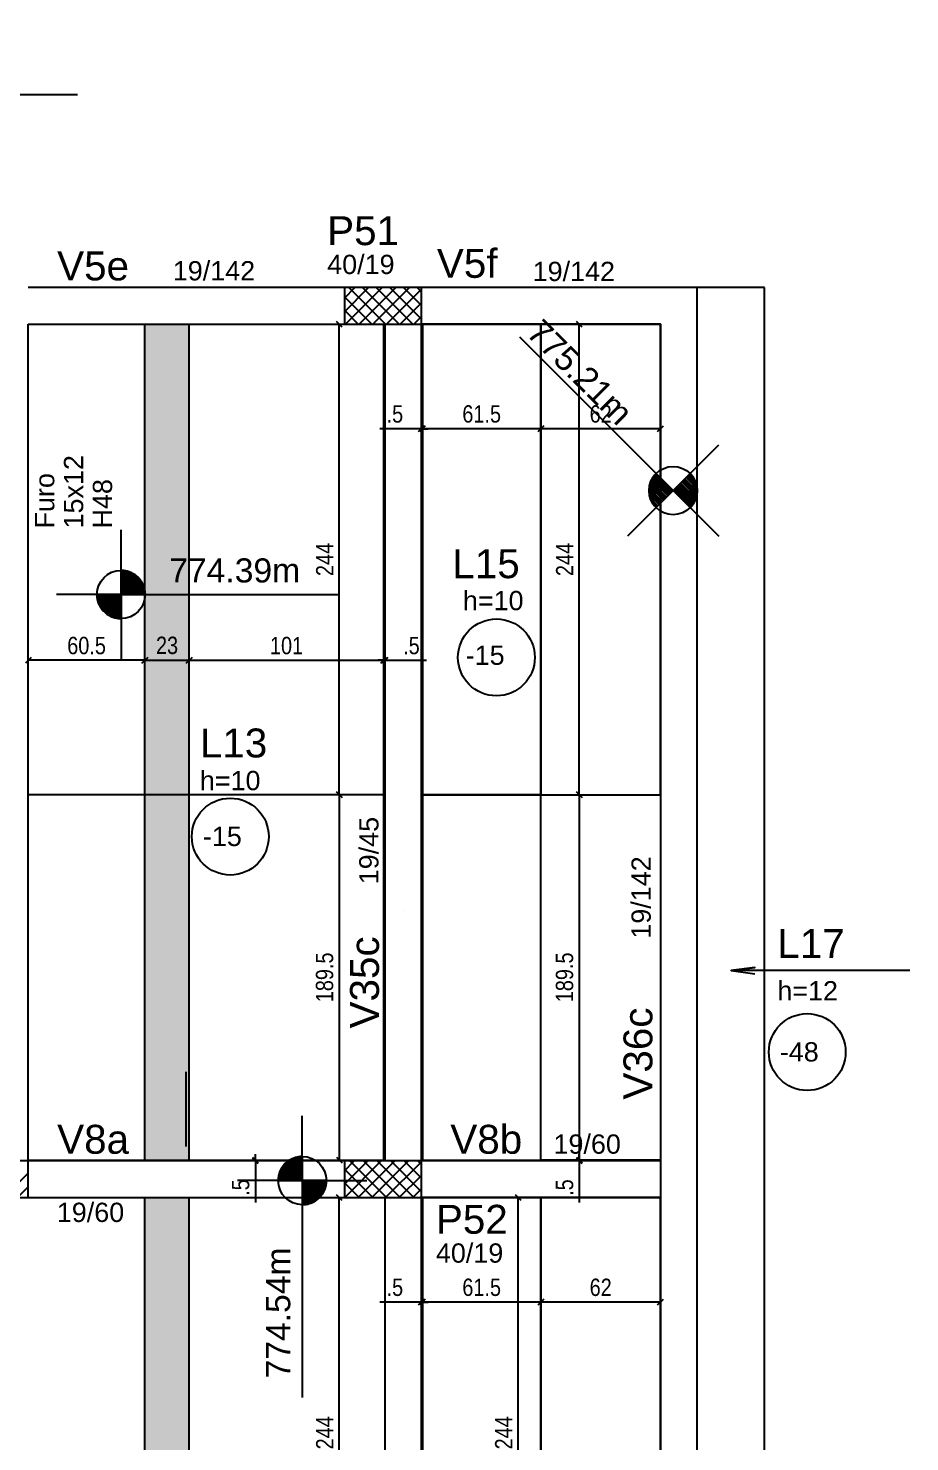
# Model space of a CAD drawing. Header units: millimetres. Extents: x 2332 to 8660, y 363 to 3984.
# Drawn here: x 7601 to 8058, y 2526 to 3259 of the extents above; entities that cross this region are included whole.
import ezdxf

# ---------------------------------------------------------------- set-up
doc = ezdxf.new("R2010")
doc.units = ezdxf.units.MM
for name, color, linetype in [('1', 1, 'Continuous'), ('3', 3, 'Continuous'), ('4', 4, 'Continuous'), ('8', 8, 'Continuous'), ('COTA', 241, 'Continuous'), ('ES-VIGA', 3, 'Continuous'), ('L-D', 2, 'Continuous'), ('L-N', 4, 'Continuous'), ('P-D', 2, 'Continuous'), ('Painéis', 200, 'Continuous'), ('PIL-N', 4, 'Continuous'), ('Pilares', 5, 'Continuous'), ('VIG-D', 2, 'Continuous'), ('VIG-N', 4, 'Continuous')]:
    doc.layers.add(name, color=color, linetype=linetype)
doc.layers.add('Hachura', color=251, linetype='Continuous', lineweight=9)
doc.styles.add('COTA TECNICA-50', font='techl___.ttf', dxfattribs={"height": 9})
doc.styles.get("Standard").update_dxf_attribs({"font": 'arial.ttf'})
doc.dimstyles.new('COTA PAINEL-50', dxfattribs={"dimtxt": 9, "dimasz": 3, "dimexe": 3, "dimexo": 3, "dimgap": 3, "dimtad": 1, "dimdec": 1, "dimzin": 12, "dimdsep": 46, "dimtxsty": 'COTA TECNICA-50', "dimblk1": 'OBLIQUE', "dimblk2": 'OBLIQUE', "dimsah": 1, "dimcen": 0.9, "dimclrd": 4, "dimclre": 4, "dimclrt": 240, "dimadec": 1, "dimazin": 3, "dimtfac": 1, "dimtdec": 1, "dimtmove": 0, "dimatfit": 3, "dimfxl": 1, "dimtolj": 1, "dimtzin": 12, "dimarcsym": 0})

# ---------------------------------------------------------------- blocks, each defined once
blk = doc.blocks.new('_Oblique')
at = {"color": 0, "linetype": 'ByBlock', "lineweight": -2}
blk.add_line((-0.5, -0.5), (0.5, 0.5), dxfattribs=at)
blk = doc.blocks.new('*D33')
at = {"layer": 'COTA', "color": 4, "lineweight": -2, "transparency": 16777216}
for p, q in [((7838.54, 2652.22), (7858.42, 2652.22)), ((7855.42, 2408.22), (7855.42, 2652.22)), ((7838.54, 2408.22), (7858.42, 2408.22))]:
    blk.add_line(p, q, dxfattribs=at)
at = {"layer": 'Defpoints', "color": 0, "transparency": 16777216}
for p in [(7835.54, 2652.22), (7855.42, 2652.22), (7835.54, 2408.22)]:
    blk.add_point(p, dxfattribs=at)
at = {"layer": 'COTA', "color": 4, "lineweight": -2, "transparency": 16777216, "xscale": 3, "yscale": 3, "zscale": 3}
for p, rotation in [((7855.42, 2652.22), 90), ((7855.42, 2408.22), 270)]:
    blk.add_blockref('_Oblique', p, dxfattribs=dict(at, rotation=rotation))
at = {"layer": 'COTA', "color": 240, "transparency": 16777216, "insert": (7847.85, 2530.22), "char_height": 9, "attachment_point": 5, "rotation": 90, "style": 'COTA TECNICA-50'}
blk.add_mtext('\\A1;244', dxfattribs=at)
blk = doc.blocks.new('*D118')
at = {"layer": 'COTA', "color": 4, "lineweight": -2, "transparency": 16777216}
blk.add_line((7929.17, 2598.05), (7867.17, 2598.05), dxfattribs=at)
at = {"layer": 'Defpoints', "color": 0, "transparency": 16777216}
for p in [(7867.17, 2598.05), (7867.17, 2598.05), (7929.17, 2598.05)]:
    blk.add_point(p, dxfattribs=at)
at = {"layer": 'COTA', "color": 4, "lineweight": -2, "transparency": 16777216, "xscale": 3, "yscale": 3, "zscale": 3, "rotation": 180}
blk.add_blockref('_Oblique', (7867.17, 2598.05), dxfattribs=at)
at = {"layer": 'COTA', "color": 4, "lineweight": -2, "transparency": 16777216, "xscale": 3, "yscale": 3, "zscale": 3}
blk.add_blockref('_Oblique', (7929.17, 2598.05), dxfattribs=at)
at = {"layer": 'COTA', "color": 240, "transparency": 16777216, "insert": (7898.17, 2605.64), "char_height": 9, "attachment_point": 5, "style": 'COTA TECNICA-50'}
blk.add_mtext('\\A1;62', dxfattribs=at)
blk = doc.blocks.new('*D119')
at = {"layer": 'COTA', "color": 4, "lineweight": -2, "transparency": 16777216}
blk.add_line((7867.17, 2598.05), (7805.67, 2598.05), dxfattribs=at)
at = {"layer": 'Defpoints', "color": 0, "transparency": 16777216}
for p in [(7805.67, 2598.05), (7805.67, 2598.05), (7867.17, 2598.05)]:
    blk.add_point(p, dxfattribs=at)
at = {"layer": 'COTA', "color": 4, "lineweight": -2, "transparency": 16777216, "xscale": 3, "yscale": 3, "zscale": 3, "rotation": 180}
blk.add_blockref('_Oblique', (7805.67, 2598.05), dxfattribs=at)
at = {"layer": 'COTA', "color": 4, "lineweight": -2, "transparency": 16777216, "xscale": 3, "yscale": 3, "zscale": 3}
blk.add_blockref('_Oblique', (7867.17, 2598.05), dxfattribs=at)
at = {"layer": 'COTA', "color": 240, "transparency": 16777216, "insert": (7836.42, 2605.65), "char_height": 9, "attachment_point": 5, "style": 'COTA TECNICA-50'}
blk.add_mtext('\\A1;61.5', dxfattribs=at)
blk = doc.blocks.new('*D34')
at = {"layer": 'COTA', "color": 4, "lineweight": -2, "transparency": 16777216}
for p, q in [((7805.17, 2598.05), (7783.58, 2598.05)), ((7805.67, 2598.05), (7805.17, 2598.05)), ((7805.67, 2598.05), (7808.67, 2598.05))]:
    blk.add_line(p, q, dxfattribs=at)
at = {"layer": 'Defpoints', "color": 0, "transparency": 16777216}
for p in [(7805.17, 2598.05), (7805.17, 2598.05), (7805.67, 2598.05)]:
    blk.add_point(p, dxfattribs=at)
at = {"layer": 'COTA', "color": 4, "lineweight": -2, "transparency": 16777216, "xscale": 3, "yscale": 3, "zscale": 3}
blk.add_blockref('_Oblique', (7805.17, 2598.05), dxfattribs=at)
at = {"layer": 'COTA', "color": 4, "lineweight": -2, "transparency": 16777216, "xscale": 3, "yscale": 3, "zscale": 3, "rotation": 180}
blk.add_blockref('_Oblique', (7805.67, 2598.05), dxfattribs=at)
at = {"layer": 'COTA', "color": 240, "transparency": 16777216, "insert": (7791.38, 2605.65), "char_height": 9, "attachment_point": 5, "style": 'COTA TECNICA-50'}
blk.add_mtext('\\A1;.5', dxfattribs=at)
blk = doc.blocks.new('*D120')
at = {"layer": 'COTA', "color": 4, "lineweight": -2, "transparency": 16777216}
for p, q in [((7870.17, 3105.21), (7890.05, 3105.21)), ((7887.05, 2861.21), (7887.05, 3105.21)), ((7870.17, 2861.21), (7890.05, 2861.21))]:
    blk.add_line(p, q, dxfattribs=at)
at = {"layer": 'Defpoints', "color": 0, "transparency": 16777216}
for p in [(7867.17, 3105.21), (7887.05, 3105.21), (7867.17, 2861.21)]:
    blk.add_point(p, dxfattribs=at)
at = {"layer": 'COTA', "color": 4, "lineweight": -2, "transparency": 16777216, "xscale": 3, "yscale": 3, "zscale": 3}
for p, rotation in [((7887.05, 3105.21), 90), ((7887.05, 2861.21), 270)]:
    blk.add_blockref('_Oblique', p, dxfattribs=dict(at, rotation=rotation))
at = {"layer": 'COTA', "color": 240, "transparency": 16777216, "insert": (7879.49, 2983.21), "char_height": 9, "attachment_point": 5, "rotation": 90, "style": 'COTA TECNICA-50'}
blk.add_mtext('\\A1;244', dxfattribs=at)
blk = doc.blocks.new('*D121')
at = {"layer": 'COTA', "color": 4, "lineweight": -2, "transparency": 16777216}
blk.add_line((7929.17, 3051.05), (7867.17, 3051.05), dxfattribs=at)
at = {"layer": 'Defpoints', "color": 0, "transparency": 16777216}
for p in [(7867.17, 3051.05), (7867.17, 3051.05), (7929.17, 3051.05)]:
    blk.add_point(p, dxfattribs=at)
at = {"layer": 'COTA', "color": 4, "lineweight": -2, "transparency": 16777216, "xscale": 3, "yscale": 3, "zscale": 3, "rotation": 180}
blk.add_blockref('_Oblique', (7867.17, 3051.05), dxfattribs=at)
at = {"layer": 'COTA', "color": 4, "lineweight": -2, "transparency": 16777216, "xscale": 3, "yscale": 3, "zscale": 3}
blk.add_blockref('_Oblique', (7929.17, 3051.05), dxfattribs=at)
at = {"layer": 'COTA', "color": 240, "transparency": 16777216, "insert": (7898.17, 3058.64), "char_height": 9, "attachment_point": 5, "style": 'COTA TECNICA-50'}
blk.add_mtext('\\A1;62', dxfattribs=at)
blk = doc.blocks.new('*D122')
at = {"layer": 'COTA', "color": 4, "lineweight": -2, "transparency": 16777216}
blk.add_line((7867.17, 3051.05), (7805.67, 3051.05), dxfattribs=at)
at = {"layer": 'Defpoints', "color": 0, "transparency": 16777216}
for p in [(7805.67, 3051.05), (7805.67, 3051.05), (7867.17, 3051.05)]:
    blk.add_point(p, dxfattribs=at)
at = {"layer": 'COTA', "color": 4, "lineweight": -2, "transparency": 16777216, "xscale": 3, "yscale": 3, "zscale": 3, "rotation": 180}
blk.add_blockref('_Oblique', (7805.67, 3051.05), dxfattribs=at)
at = {"layer": 'COTA', "color": 4, "lineweight": -2, "transparency": 16777216, "xscale": 3, "yscale": 3, "zscale": 3}
blk.add_blockref('_Oblique', (7867.17, 3051.05), dxfattribs=at)
at = {"layer": 'COTA', "color": 240, "transparency": 16777216, "insert": (7836.42, 3058.65), "char_height": 9, "attachment_point": 5, "style": 'COTA TECNICA-50'}
blk.add_mtext('\\A1;61.5', dxfattribs=at)
blk = doc.blocks.new('*D69')
at = {"layer": 'COTA', "color": 4, "lineweight": -2, "transparency": 16777216}
for p, q in [((7805.17, 3051.05), (7783.58, 3051.05)), ((7805.67, 3051.05), (7805.17, 3051.05)), ((7805.67, 3051.05), (7808.67, 3051.05))]:
    blk.add_line(p, q, dxfattribs=at)
at = {"layer": 'Defpoints', "color": 0, "transparency": 16777216}
for p in [(7805.17, 3051.05), (7805.17, 3051.05), (7805.67, 3051.05)]:
    blk.add_point(p, dxfattribs=at)
at = {"layer": 'COTA', "color": 4, "lineweight": -2, "transparency": 16777216, "xscale": 3, "yscale": 3, "zscale": 3}
blk.add_blockref('_Oblique', (7805.17, 3051.05), dxfattribs=at)
at = {"layer": 'COTA', "color": 4, "lineweight": -2, "transparency": 16777216, "xscale": 3, "yscale": 3, "zscale": 3, "rotation": 180}
blk.add_blockref('_Oblique', (7805.67, 3051.05), dxfattribs=at)
at = {"layer": 'COTA', "color": 240, "transparency": 16777216, "insert": (7791.38, 3058.65), "char_height": 9, "attachment_point": 5, "style": 'COTA TECNICA-50'}
blk.add_mtext('\\A1;.5', dxfattribs=at)
blk = doc.blocks.new('*D157')
at = {"layer": 'COTA', "color": 4, "lineweight": -2, "transparency": 16777216}
for p, q in [((7870.17, 2861.21), (7890.05, 2861.21)), ((7887.05, 2861.21), (7887.05, 2671.72)), ((7870.17, 2671.72), (7890.05, 2671.72))]:
    blk.add_line(p, q, dxfattribs=at)
at = {"layer": 'Defpoints', "color": 0, "transparency": 16777216}
for p in [(7867.17, 2861.21), (7867.17, 2671.72), (7887.05, 2671.72)]:
    blk.add_point(p, dxfattribs=at)
at = {"layer": 'COTA', "color": 4, "lineweight": -2, "transparency": 16777216, "xscale": 3, "yscale": 3, "zscale": 3}
for p, rotation in [((7887.05, 2861.21), 90), ((7887.05, 2671.72), 270)]:
    blk.add_blockref('_Oblique', p, dxfattribs=dict(at, rotation=rotation))
at = {"layer": 'COTA', "color": 240, "transparency": 16777216, "insert": (7879.43, 2766.46), "char_height": 9, "attachment_point": 5, "rotation": 90, "style": 'COTA TECNICA-50'}
blk.add_mtext('\\A1;189.5', dxfattribs=at)
blk = doc.blocks.new('*D71')
at = {"layer": 'COTA', "color": 4, "lineweight": -2, "transparency": 16777216}
for p, q in [((7887.05, 2671.72), (7887.05, 2674.72)), ((7887.05, 2671.72), (7887.05, 2671.22)), ((7887.05, 2671.22), (7887.05, 2649.62))]:
    blk.add_line(p, q, dxfattribs=at)
at = {"layer": 'Defpoints', "color": 0, "transparency": 16777216}
for p in [(7887.05, 2671.72), (7887.05, 2671.22), (7887.05, 2671.22)]:
    blk.add_point(p, dxfattribs=at)
at = {"layer": 'COTA', "color": 4, "lineweight": -2, "transparency": 16777216, "xscale": 3, "yscale": 3, "zscale": 3}
for p, rotation in [((7887.05, 2671.72), 270), ((7887.05, 2671.22), 90)]:
    blk.add_blockref('_Oblique', p, dxfattribs=dict(at, rotation=rotation))
at = {"layer": 'COTA', "color": 240, "transparency": 16777216, "insert": (7879.45, 2657.42), "char_height": 9, "attachment_point": 5, "rotation": 90, "style": 'COTA TECNICA-50'}
blk.add_mtext('\\A1;.5', dxfattribs=at)
blk = doc.blocks.new('*D72')
at = {"layer": 'COTA', "color": 4, "lineweight": -2, "transparency": 16777216}
blk.add_line((7762.56, 2861.21), (7762.56, 3105.21), dxfattribs=at)
at = {"layer": 'Defpoints', "color": 0, "transparency": 16777216}
for p in [(7762.56, 3105.21), (7762.56, 3105.21), (7762.56, 2861.21)]:
    blk.add_point(p, dxfattribs=at)
at = {"layer": 'COTA', "color": 4, "lineweight": -2, "transparency": 16777216, "xscale": 3, "yscale": 3, "zscale": 3}
for p, rotation in [((7762.56, 3105.21), 90), ((7762.56, 2861.21), 270)]:
    blk.add_blockref('_Oblique', p, dxfattribs=dict(at, rotation=rotation))
at = {"layer": 'COTA', "color": 240, "transparency": 16777216, "insert": (7755, 2983.21), "char_height": 9, "attachment_point": 5, "rotation": 90, "style": 'COTA TECNICA-50'}
blk.add_mtext('\\A1;244', dxfattribs=at)
blk = doc.blocks.new('*D73')
at = {"layer": 'COTA', "color": 4, "lineweight": -2, "transparency": 16777216}
blk.add_line((7762.56, 2861.21), (7762.56, 2671.72), dxfattribs=at)
at = {"layer": 'Defpoints', "color": 0, "transparency": 16777216}
for p in [(7762.56, 2861.21), (7762.56, 2671.72), (7762.56, 2671.72)]:
    blk.add_point(p, dxfattribs=at)
at = {"layer": 'COTA', "color": 4, "lineweight": -2, "transparency": 16777216, "xscale": 3, "yscale": 3, "zscale": 3}
for p, rotation in [((7762.56, 2861.21), 90), ((7762.56, 2671.72), 270)]:
    blk.add_blockref('_Oblique', p, dxfattribs=dict(at, rotation=rotation))
at = {"layer": 'COTA', "color": 240, "transparency": 16777216, "insert": (7754.94, 2766.46), "char_height": 9, "attachment_point": 5, "rotation": 90, "style": 'COTA TECNICA-50'}
blk.add_mtext('\\A1;189.5', dxfattribs=at)
blk = doc.blocks.new('*D158')
at = {"layer": 'COTA', "color": 4, "lineweight": -2, "transparency": 16777216}
blk.add_line((7661.68, 2930.91), (7684.68, 2930.91), dxfattribs=at)
at = {"layer": 'Defpoints', "color": 0, "transparency": 16777216}
for p in [(7661.68, 2930.91), (7684.68, 2930.91), (7684.68, 2930.91)]:
    blk.add_point(p, dxfattribs=at)
at = {"layer": 'COTA', "color": 4, "lineweight": -2, "transparency": 16777216, "xscale": 3, "yscale": 3, "zscale": 3, "rotation": 180}
blk.add_blockref('_Oblique', (7661.68, 2930.91), dxfattribs=at)
at = {"layer": 'COTA', "color": 4, "lineweight": -2, "transparency": 16777216, "xscale": 3, "yscale": 3, "zscale": 3}
blk.add_blockref('_Oblique', (7684.68, 2930.91), dxfattribs=at)
at = {"layer": 'COTA', "color": 240, "transparency": 16777216, "insert": (7673.18, 2938.61), "char_height": 9, "attachment_point": 5, "style": 'COTA TECNICA-50'}
blk.add_mtext('\\A1;23', dxfattribs=at)
blk = doc.blocks.new('*D159')
at = {"layer": 'COTA', "color": 4, "lineweight": -2, "transparency": 16777216}
blk.add_line((7684.68, 2930.91), (7785.67, 2930.91), dxfattribs=at)
at = {"layer": 'Defpoints', "color": 0, "transparency": 16777216}
for p in [(7684.68, 2930.91), (7785.67, 2930.91), (7785.67, 2930.91)]:
    blk.add_point(p, dxfattribs=at)
at = {"layer": 'COTA', "color": 4, "lineweight": -2, "transparency": 16777216, "xscale": 3, "yscale": 3, "zscale": 3, "rotation": 180}
blk.add_blockref('_Oblique', (7684.68, 2930.91), dxfattribs=at)
at = {"layer": 'COTA', "color": 4, "lineweight": -2, "transparency": 16777216, "xscale": 3, "yscale": 3, "zscale": 3}
blk.add_blockref('_Oblique', (7785.67, 2930.91), dxfattribs=at)
at = {"layer": 'COTA', "color": 240, "transparency": 16777216, "insert": (7735.18, 2938.5), "char_height": 9, "attachment_point": 5, "style": 'COTA TECNICA-50'}
blk.add_mtext('\\A1;101', dxfattribs=at)
blk = doc.blocks.new('*D74')
at = {"layer": 'COTA', "color": 4, "lineweight": -2, "transparency": 16777216}
for p, q in [((7719.01, 2671.72), (7719.01, 2674.72)), ((7719.01, 2671.72), (7719.01, 2671.22)), ((7719.01, 2671.22), (7719.01, 2649.62))]:
    blk.add_line(p, q, dxfattribs=at)
at = {"layer": 'Defpoints', "color": 0, "transparency": 16777216}
for p in [(7719.01, 2671.72), (7719.01, 2671.22), (7719.01, 2671.22)]:
    blk.add_point(p, dxfattribs=at)
at = {"layer": 'COTA', "color": 4, "lineweight": -2, "transparency": 16777216, "xscale": 3, "yscale": 3, "zscale": 3}
for p, rotation in [((7719.01, 2671.72), 270), ((7719.01, 2671.22), 90)]:
    blk.add_blockref('_Oblique', p, dxfattribs=dict(at, rotation=rotation))
at = {"layer": 'COTA', "color": 240, "transparency": 16777216, "insert": (7711.41, 2657.42), "char_height": 9, "attachment_point": 5, "rotation": 90, "style": 'COTA TECNICA-50'}
blk.add_mtext('\\A1;.5', dxfattribs=at)
blk = doc.blocks.new('*D75')
at = {"layer": 'COTA', "color": 4, "lineweight": -2, "transparency": 16777216}
for p, q in [((7785.67, 2930.91), (7782.67, 2930.91)), ((7785.67, 2930.91), (7786.17, 2930.91)), ((7786.17, 2930.91), (7807.77, 2930.91))]:
    blk.add_line(p, q, dxfattribs=at)
at = {"layer": 'Defpoints', "color": 0, "transparency": 16777216}
for p in [(7785.67, 2930.91), (7786.17, 2930.91), (7786.17, 2930.91)]:
    blk.add_point(p, dxfattribs=at)
at = {"layer": 'COTA', "color": 4, "lineweight": -2, "transparency": 16777216, "xscale": 3, "yscale": 3, "zscale": 3}
blk.add_blockref('_Oblique', (7785.67, 2930.91), dxfattribs=at)
at = {"layer": 'COTA', "color": 4, "lineweight": -2, "transparency": 16777216, "xscale": 3, "yscale": 3, "zscale": 3, "rotation": 180}
blk.add_blockref('_Oblique', (7786.17, 2930.91), dxfattribs=at)
at = {"layer": 'COTA', "color": 240, "transparency": 16777216, "insert": (7799.97, 2938.51), "char_height": 9, "attachment_point": 5, "style": 'COTA TECNICA-50'}
blk.add_mtext('\\A1;.5', dxfattribs=at)
blk = doc.blocks.new('*D217')
at = {"layer": 'Defpoints', "color": 0, "transparency": 16777216}
for p in [(7601.18, 2930.91), (7601.18, 2930.91), (7661.68, 2930.91)]:
    blk.add_point(p, dxfattribs=at)
at = {"layer": 'Painéis', "color": 4, "lineweight": -2, "transparency": 16777216}
blk.add_line((7661.68, 2930.91), (7601.18, 2930.91), dxfattribs=at)
at = {"layer": 'Painéis', "color": 4, "lineweight": -2, "transparency": 16777216, "xscale": 3, "yscale": 3, "zscale": 3, "rotation": 180}
blk.add_blockref('_Oblique', (7601.18, 2930.91), dxfattribs=at)
at = {"layer": 'Painéis', "color": 4, "lineweight": -2, "transparency": 16777216, "xscale": 3, "yscale": 3, "zscale": 3}
blk.add_blockref('_Oblique', (7661.68, 2930.91), dxfattribs=at)
at = {"layer": 'Painéis', "color": 240, "transparency": 16777216, "insert": (7631.43, 2938.51), "char_height": 9, "attachment_point": 5, "style": 'COTA TECNICA-50'}
blk.add_mtext('\\A1;60.5', dxfattribs=at)
blk = doc.blocks.new('*D218')
at = {"layer": 'COTA', "color": 4, "lineweight": -2, "transparency": 16777216}
blk.add_line((7762.56, 2408.22), (7762.56, 2652.22), dxfattribs=at)
at = {"layer": 'Defpoints', "color": 0, "transparency": 16777216}
for p in [(7762.56, 2652.22), (7762.56, 2652.22), (7762.56, 2408.22)]:
    blk.add_point(p, dxfattribs=at)
at = {"layer": 'COTA', "color": 4, "lineweight": -2, "transparency": 16777216, "xscale": 3, "yscale": 3, "zscale": 3}
for p, rotation in [((7762.56, 2652.22), 90), ((7762.56, 2408.22), 270)]:
    blk.add_blockref('_Oblique', p, dxfattribs=dict(at, rotation=rotation))
at = {"layer": 'COTA', "color": 240, "transparency": 16777216, "insert": (7755, 2530.22), "char_height": 9, "attachment_point": 5, "rotation": 90, "style": 'COTA TECNICA-50'}
blk.add_mtext('\\A1;244', dxfattribs=at)

msp = doc.modelspace()

# ---------------------------------------------------------------- hatches: boundary and pattern name
at = {"layer": 'Hachura', "linetype": 'ByBlock'}
h = msp.add_hatch(color=256, dxfattribs=at)
h.dxf.hatch_style = 1
h.paths.add_polyline_path([(7661.68, 2671.72), (7684.68, 2671.72), (7684.68, 3105.21), (7661.68, 3105.21)])
h = msp.add_hatch(color=256, dxfattribs=at)
h.dxf.hatch_style = 1
h.paths.add_polyline_path([(7684.68, 2652.22), (7661.68, 2652.22), (7661.68, 2218.72), (7684.68, 2218.72)])

# ---------------------------------------------------------------- linework, layer by layer
at = {"layer": '1', "linetype": 'Continuous'}
for p, q in [((7765.17, 3124.21), (7765.17, 3124.21)), ((7765.17, 3124.21), (7765.17, 3124.21)), ((7805.17, 3124.21), (7805.17, 3124.21)), ((7805.17, 3124.21), (7805.17, 3124.21)), ((7948.17, 3124.21), (7948.17, 3124.21)), ((7948.17, 3124.21), (7948.17, 3124.21)), ((7983.17, 3124.21), (7983.17, 3124.21)), ((7983.17, 3124.21), (7983.17, 3124.21)), ((7613.17, 3105.21), (7613.17, 3105.21)), ((7765.17, 3105.37), (7765.33, 3105.21)), ((7785.17, 3105.21), (7785.17, 3105.21)), ((7914.2, 3105.21), (7914.2, 3105.21)), ((7929.17, 3105.21), (7929.17, 3105.21)), ((7929.17, 3105.21), (7929.17, 3105.21)), ((7935.73, 3018.94), (7856.18, 3098.49)), ((7935.73, 3018.94), (7959.46, 3042.67)), ((7930.68, 3013.9), (7923.42, 3021.16)), ((7931.24, 3014.46), (7923.63, 3022.08)), ((7931.8, 3015.02), (7923.88, 3022.94)), ((7932.36, 3015.58), (7924.19, 3023.75)), ((7932.92, 3016.14), (7924.54, 3024.52)), ((7933.48, 3016.7), (7924.93, 3025.25)), ((7934.04, 3017.26), (7925.37, 3025.94)), ((7934.61, 3017.82), (7925.84, 3026.59)), ((7935.17, 3018.38), (7926.35, 3027.2)), ((7926.89, 3010.11), (7944.57, 3027.78)), ((7944.57, 3010.11), (7926.89, 3027.78)), ((7937.41, 3020.63), (7946.09, 3011.95)), ((7937.97, 3021.19), (7946.52, 3012.64)), ((7938.53, 3021.75), (7946.91, 3013.37)), ((7939.09, 3022.31), (7947.26, 3014.13)), ((7939.65, 3022.87), (7947.57, 3014.95)), ((7940.21, 3023.43), (7947.83, 3015.81)), ((7940.77, 3023.99), (7948.03, 3016.73)), ((7941.33, 3024.55), (7948.17, 3017.72)), ((7941.89, 3025.11), (7948.23, 3018.78)), ((7942.45, 3025.67), (7948.19, 3019.94)), ((7943.01, 3026.23), (7948.02, 3021.23)), ((7943.58, 3026.79), (7947.64, 3022.73)), ((7944.14, 3027.35), (7946.86, 3024.63)), ((7935.73, 3018.94), (7912, 2995.22)), ((7929.56, 3012.78), (7923.23, 3019.11)), ((7929, 3012.22), (7923.27, 3017.95)), ((7930.12, 3013.34), (7923.29, 3020.17)), ((7928.44, 3011.66), (7923.44, 3016.65)), ((7927.88, 3011.1), (7923.82, 3015.15)), ((7927.32, 3010.54), (7924.61, 3013.25)), ((7935.73, 3018.94), (7959.46, 2995.22)), ((7936.29, 3019.51), (7945.13, 3010.67)), ((7936.85, 3020.07), (7945.62, 3011.3)), ((7649.31, 2965.04), (7649.31, 2998.6)), ((7929.17, 2986.73), (7929.17, 2986.73)), ((7948.17, 2986.73), (7948.17, 2986.73)), ((7649.31, 2977.54), (7649.31, 2952.54)), ((7649.31, 2976.93), (7653.14, 2976.93)), ((7649.31, 2976.14), (7655.04, 2976.14)), ((7649.31, 2975.35), (7656.37, 2975.35)), ((7649.31, 2974.56), (7657.42, 2974.56)), ((7649.31, 2973.76), (7658.26, 2973.76)), ((7649.31, 2972.97), (7658.96, 2972.97)), ((7649.31, 2972.18), (7659.57, 2972.18)), ((7649.31, 2971.38), (7660.08, 2971.38)), ((7649.31, 2970.59), (7660.51, 2970.59)), ((7649.31, 2969.8), (7660.87, 2969.8)), ((7649.31, 2965.04), (7615.75, 2965.04)), ((7636.81, 2965.04), (7661.81, 2965.04)), ((7649.31, 2964.25), (7636.81, 2964.25)), ((7649.31, 2963.46), (7636.91, 2963.46)), ((7649.31, 2962.66), (7637.04, 2962.66)), ((7649.31, 2969.01), (7661.16, 2969.01)), ((7649.31, 2968.21), (7661.4, 2968.21)), ((7649.31, 2967.42), (7661.58, 2967.42)), ((7649.31, 2966.63), (7661.71, 2966.63)), ((7649.31, 2965.83), (7661.78, 2965.83)), ((7649.31, 2965.04), (7761.81, 2965.04)), ((7649.31, 2965.04), (7649.31, 2931.48)), ((7649.31, 2961.87), (7637.22, 2961.87)), ((7649.31, 2961.08), (7637.46, 2961.08)), ((7649.31, 2960.28), (7637.75, 2960.28)), ((7649.31, 2959.49), (7638.11, 2959.49)), ((7649.31, 2958.7), (7638.54, 2958.7)), ((7649.31, 2957.91), (7639.05, 2957.91)), ((7649.31, 2957.11), (7639.65, 2957.11)), ((7649.31, 2956.32), (7640.36, 2956.32)), ((7649.31, 2955.53), (7641.2, 2955.53)), ((7649.31, 2954.73), (7642.24, 2954.73)), ((7649.31, 2953.94), (7643.56, 2953.94)), ((7649.31, 2953.15), (7645.46, 2953.15)), ((7983.17, 2856.73), (7983.17, 2856.73)), ((7983.17, 2856.73), (7983.17, 2856.73)), ((7983.17, 2844.73), (7983.17, 2844.73)), ((7795.67, 2801.22), (7795.67, 2801.22)), ((7683.08, 2678.72), (7683.08, 2717.48)), ((7743.35, 2661.05), (7743.35, 2694.61)), ((7668.08, 2671.22), (7668.08, 2671.22)), ((7683.08, 2671.22), (7683.08, 2671.22)), ((7733.83, 2661.05), (7733.83, 2669.16)), ((7734.63, 2661.05), (7734.63, 2670.01)), ((7735.42, 2661.05), (7735.42, 2670.72)), ((7736.21, 2661.05), (7736.21, 2671.32)), ((7737, 2661.05), (7737, 2671.83)), ((7737.8, 2661.05), (7737.8, 2672.25)), ((7738.59, 2661.05), (7738.59, 2672.61)), ((7739.38, 2661.05), (7739.38, 2672.91)), ((7740.17, 2661.05), (7740.17, 2673.15)), ((7740.97, 2661.05), (7740.97, 2673.33)), ((7741.76, 2661.05), (7741.76, 2673.45)), ((7742.55, 2661.05), (7742.55, 2673.55)), ((7743.35, 2673.55), (7743.35, 2648.55)), ((7765.17, 2671.22), (7765.17, 2671.22)), ((7765.17, 2671.22), (7765.17, 2671.22)), ((7731.45, 2661.05), (7731.45, 2664.9)), ((7732.25, 2661.05), (7732.25, 2666.8)), ((7733.04, 2661.05), (7733.04, 2668.13)), ((7743.35, 2661.05), (7709.79, 2661.05)), ((7755.85, 2661.05), (7730.85, 2661.05)), ((7743.35, 2661.05), (7743.35, 2548.55)), ((7743.35, 2661.05), (7776.9, 2661.05)), ((7744.14, 2661.05), (7744.14, 2648.58)), ((7744.93, 2661.05), (7744.93, 2648.66)), ((7745.72, 2661.05), (7745.72, 2648.78)), ((7746.52, 2661.05), (7746.52, 2648.96)), ((7747.31, 2661.05), (7747.31, 2649.2)), ((7748.1, 2661.05), (7748.1, 2649.49)), ((7748.9, 2661.05), (7748.9, 2649.85)), ((7749.69, 2661.05), (7749.69, 2650.28)), ((7750.48, 2661.05), (7750.48, 2650.79)), ((7751.27, 2661.05), (7751.27, 2651.4)), ((7752.07, 2661.05), (7752.07, 2652.11)), ((7752.86, 2661.05), (7752.86, 2652.95)), ((7753.65, 2661.05), (7753.65, 2653.99)), ((7754.45, 2661.05), (7754.45, 2655.32)), ((7755.24, 2661.05), (7755.24, 2657.22)), ((7765.17, 2652.83), (7765.78, 2652.22))]:
    msp.add_line(p, q, dxfattribs=at)
for points in [[(7926.89, 3010.11), (7935.73, 3018.94), (7926.89, 3027.78), (7926.57, 3027.46), (7926.05, 3026.86), (7925.57, 3026.23), (7925.1, 3025.53), (7924.72, 3024.87), (7924.34, 3024.09), (7924.01, 3023.29), (7923.74, 3022.48), (7923.51, 3021.58), (7923.34, 3020.6), (7923.24, 3019.51), (7923.23, 3018.66), (7923.3, 3017.61), (7923.39, 3016.94), (7923.52, 3016.24), (7923.73, 3015.45), (7923.97, 3014.69), (7924.42, 3013.61), (7924.9, 3012.7), (7925.33, 3012.01), (7925.9, 3011.21), (7926.41, 3010.61), (7926.89, 3010.11)], [(7944.57, 3027.78), (7935.73, 3018.94), (7944.57, 3010.11), (7944.88, 3010.43), (7945.4, 3011.03), (7945.89, 3011.66), (7946.35, 3012.36), (7946.73, 3013.02), (7947.12, 3013.8), (7947.45, 3014.6), (7947.71, 3015.4), (7947.94, 3016.3), (7948.12, 3017.29), (7948.21, 3018.38), (7948.22, 3019.23), (7948.16, 3020.28), (7948.06, 3020.95), (7947.93, 3021.65), (7947.73, 3022.44), (7947.48, 3023.19), (7947.03, 3024.27), (7946.55, 3025.19), (7946.12, 3025.88), (7945.55, 3026.67), (7945.05, 3027.27), (7944.57, 3027.78)], [(7649.31, 2977.54), (7649.31, 2965.04), (7661.81, 2965.04), (7661.8, 2965.5), (7661.75, 2966.29), (7661.64, 2967.08), (7661.48, 2967.9), (7661.28, 2968.63), (7661, 2969.46), (7660.67, 2970.26), (7660.29, 2971.02), (7659.82, 2971.81), (7659.24, 2972.64), (7658.54, 2973.47), (7657.95, 2974.08), (7657.16, 2974.77), (7656.61, 2975.19), (7656.03, 2975.58), (7655.32, 2976), (7654.62, 2976.36), (7653.54, 2976.81), (7652.55, 2977.12), (7651.75, 2977.3), (7650.79, 2977.45), (7650.01, 2977.52), (7649.31, 2977.54)], [(7649.31, 2952.54), (7649.31, 2965.04), (7636.81, 2965.04), (7636.82, 2964.59), (7636.87, 2963.8), (7636.98, 2963.01), (7637.14, 2962.19), (7637.34, 2961.45), (7637.62, 2960.63), (7637.95, 2959.82), (7638.33, 2959.07), (7638.8, 2958.27), (7639.38, 2957.45), (7640.08, 2956.61), (7640.67, 2956.01), (7641.46, 2955.31), (7642.01, 2954.9), (7642.59, 2954.5), (7643.3, 2954.08), (7644, 2953.72), (7645.08, 2953.28), (7646.07, 2952.97), (7646.87, 2952.78), (7647.83, 2952.63), (7648.61, 2952.56), (7649.31, 2952.54)], [(8058.5, 2770.01), (7965.77, 2770.01), (7978.16, 2771.64), (7965.77, 2770.01), (7978.16, 2768.37)], [(7730.85, 2661.05), (7743.35, 2661.05), (7743.35, 2673.55), (7742.89, 2673.55), (7742.1, 2673.49), (7741.31, 2673.39), (7740.49, 2673.22), (7739.76, 2673.03), (7738.93, 2672.75), (7738.13, 2672.41), (7737.37, 2672.03), (7736.57, 2671.56), (7735.75, 2670.98), (7734.92, 2670.28), (7734.31, 2669.69), (7733.61, 2668.9), (7733.2, 2668.36), (7732.81, 2667.77), (7732.39, 2667.07), (7732.03, 2666.36), (7731.58, 2665.28), (7731.27, 2664.29), (7731.09, 2663.5), (7730.93, 2662.53), (7730.87, 2661.75), (7730.85, 2661.05)], [(7755.85, 2661.05), (7743.35, 2661.05), (7743.35, 2648.55), (7743.8, 2648.56), (7744.59, 2648.62), (7745.38, 2648.72), (7746.2, 2648.88), (7746.94, 2649.08), (7747.76, 2649.36), (7748.56, 2649.69), (7749.32, 2650.07), (7750.12, 2650.55), (7750.94, 2651.13), (7751.78, 2651.83), (7752.38, 2652.42), (7753.08, 2653.21), (7753.49, 2653.75), (7753.89, 2654.34), (7754.31, 2655.04), (7754.66, 2655.75), (7755.11, 2656.83), (7755.42, 2657.82), (7755.6, 2658.61), (7755.76, 2659.57), (7755.83, 2660.35), (7755.85, 2661.05)]]:
    msp.add_lwpolyline(points, dxfattribs=at)
for centre in [(7935.73, 3018.94), (7649.31, 2965.04), (7743.35, 2661.05)]:
    msp.add_circle(centre, 12.5, dxfattribs=at)
at = {"layer": '3', "linetype": 'Continuous'}
for centre in [(7844.06, 2932.41), (7705.99, 2839.48), (8005.32, 2727.72)]:
    msp.add_circle(centre, 19.93, dxfattribs=at)
at = {"layer": '8', "linetype": 'Continuous'}
for p, q in [((7765.17, 3111.67), (7777.72, 3124.21)), ((7765.17, 3118.74), (7770.65, 3124.21)), ((7765.79, 3105.21), (7784.79, 3124.21)), ((7767.55, 3124.21), (7786.55, 3105.21)), ((7772.86, 3105.21), (7791.86, 3124.21)), ((7774.62, 3124.21), (7793.62, 3105.21)), ((7779.93, 3105.21), (7798.93, 3124.21)), ((7781.69, 3124.21), (7800.69, 3105.21)), ((7787, 3105.21), (7805.17, 3123.38)), ((7788.76, 3124.21), (7805.17, 3107.8)), ((7795.83, 3124.21), (7805.17, 3114.87)), ((7802.9, 3124.21), (7805.17, 3121.94)), ((7765.17, 3119.51), (7779.48, 3105.21)), ((7794.07, 3105.21), (7805.17, 3116.31)), ((7765.17, 3112.44), (7772.4, 3105.21)), ((7785.17, 3114.71), (7785.17, 3114.71)), ((7801.15, 3105.21), (7805.17, 3109.24)), ((7765.17, 2659.12), (7777.27, 2671.22)), ((7765.17, 2666.19), (7770.2, 2671.22)), ((7765.34, 2652.22), (7784.34, 2671.22)), ((7768, 2671.22), (7787, 2652.22)), ((7772.41, 2652.22), (7791.41, 2671.22)), ((7775.07, 2671.22), (7794.07, 2652.22)), ((7779.48, 2652.22), (7798.48, 2671.22)), ((7782.14, 2671.22), (7801.14, 2652.22)), ((7786.55, 2652.22), (7805.17, 2670.84)), ((7789.21, 2671.22), (7805.17, 2655.25)), ((7796.28, 2671.22), (7805.17, 2662.32)), ((7803.35, 2671.22), (7805.17, 2669.4)), ((7588.56, 2652.22), (7601.18, 2664.83)), ((7765.17, 2666.97), (7779.93, 2652.22)), ((7785.17, 2661.72), (7785.17, 2661.72)), ((7793.62, 2652.22), (7805.17, 2663.77)), ((7595.63, 2652.22), (7601.18, 2657.76)), ((7765.17, 2659.9), (7772.86, 2652.22)), ((7800.69, 2652.22), (7805.17, 2656.69))]:
    msp.add_line(p, q, dxfattribs=at)
at = {"layer": 'COTA', "linetype": 'Continuous'}
msp.add_lwpolyline([(5649.68, 3224.4), (6791.43, 3224.4), (6803.93, 3190.05), (6828.93, 3258.74), (6841.43, 3224.4), (7626.66, 3224.4)], dxfattribs=at)
at = {"layer": 'ES-VIGA'}
for p, q in [((7983.17, 3124.21), (7948.17, 3124.21)), ((7983.17, 1854.23), (7983.17, 3124.21)), ((7929.17, 2671.22), (7929.17, 2652.22))]:
    msp.add_line(p, q, dxfattribs=at)
for points in [[(7765.17, 3124.21), (7601.17, 3124.21)], [(7948.17, 3124.21), (7805.17, 3124.21)], [(7948.17, 2661.72), (7948.17, 3124.21)], [(7601.17, 3105.21), (7765.17, 3105.21)], [(7786.17, 3105.21), (7786.17, 2671.22)], [(7805.17, 3105.21), (7929.17, 3105.21)], [(7805.17, 2671.22), (7805.17, 3105.21)], [(7929.17, 3105.21), (7929.17, 2671.22)], [(7765.17, 2671.22), (7601.18, 2671.22)], [(7929.17, 2671.22), (7805.17, 2671.22)], [(7948.17, 2208.72), (7948.17, 2661.72)], [(7601.18, 2652.22), (7765.17, 2652.22)], [(7786.17, 2652.22), (7786.17, 2218.22)], [(7805.17, 2652.22), (7929.17, 2652.22)], [(7805.17, 2218.22), (7805.17, 2652.22)], [(7929.17, 2652.22), (7929.17, 2218.22)]]:
    msp.add_lwpolyline(points, dxfattribs=at)
at = {"layer": 'Painéis'}
for p, q in [((7601.18, 2671.22), (7601.18, 3105.21)), ((7661.68, 2671.72), (7661.68, 3105.21)), ((7684.68, 2671.72), (7684.68, 3105.21)), ((7785.68, 2671.72), (7785.68, 3105.21)), ((7785.68, 2861.21), (7601.18, 2861.21)), ((7601.18, 2671.72), (7785.68, 2671.72)), ((7661.68, 2218.72), (7661.68, 2652.22)), ((7684.68, 2218.72), (7684.68, 2652.22))]:
    msp.add_line(p, q, dxfattribs=at)
for points in [[(7805.67, 2861.21), (7867.17, 2861.21), (7867.17, 3105.21), (7805.67, 3105.21)], [(7867.17, 2861.21), (7929.17, 2861.21), (7929.17, 3105.21), (7867.17, 3105.21)], [(7867.17, 2861.21), (7805.67, 2861.21), (7805.67, 2671.72), (7867.17, 2671.72)], [(7867.17, 2861.21), (7929.17, 2861.21), (7929.17, 2671.72), (7867.17, 2671.72)], [(7805.67, 2408.22), (7867.17, 2408.22), (7867.17, 2652.22), (7805.67, 2652.22)], [(7867.17, 2408.22), (7929.17, 2408.22), (7929.17, 2652.22), (7867.17, 2652.22)]]:
    msp.add_lwpolyline(points, close=True, dxfattribs=at)
at = {"layer": 'Pilares'}
for points in [[(7765.17, 3105.21), (7805.17, 3105.21), (7805.17, 3124.21), (7765.17, 3124.21), (7765.17, 3105.21)], [(7501.18, 2652.22), (7601.18, 2652.22), (7601.18, 2671.22), (7501.18, 2671.22), (7501.18, 2652.22)], [(7765.17, 2652.22), (7805.17, 2652.22), (7805.17, 2671.22), (7765.17, 2671.22), (7765.17, 2652.22)]]:
    msp.add_lwpolyline(points, dxfattribs=at)

# ---------------------------------------------------------------- texts
at = {"layer": '1', "linetype": 'Continuous'}
for s, height, rotation, p in [('775.21m', 12.5, 315, (7859.05, 3100)), ('15x12', 10, 90, (7629.67, 2999.29)), ('Furo', 10, 90, (7614.67, 2999.29)), ('H48', 10, 90, (7644.67, 2999.29)), ('774.54m', 12.5, 90, (7737.1, 2558.41))]:
    msp.add_text(s, height=height, rotation=rotation, dxfattribs=at).set_placement(p)
msp.add_text('774.39m', height=12.5, dxfattribs=at).set_placement((7674.31, 2971.29))
at = {"layer": '3', "linetype": 'Continuous'}
for s, p in [('-15', (7828.13, 2928.55)), ('-15', (7691.78, 2834.59)), ('h=12', (7989.8, 2754.51)), ('-48', (7991.1, 2722.83))]:
    msp.add_text(s, height=10, dxfattribs=at).set_placement(p)
at = {"layer": '4', "linetype": 'Continuous'}
for s, p in [('L17', (7989.8, 2776.51)), ('V8b', (7820.17, 2674.97))]:
    msp.add_text(s, height=15, dxfattribs=at).set_placement(p)
at = {"layer": 'L-D', "linetype": 'Continuous'}
for p in [(7826.68, 2956.89), (7690.21, 2863.53)]:
    msp.add_text('h=10', height=10, dxfattribs=at).set_placement(p)
at = {"layer": 'L-N', "linetype": 'Continuous'}
for s, p in [('L15', (7821.21, 2973.51)), ('L13', (7690.21, 2880.53))]:
    msp.add_text(s, height=15, dxfattribs=at).set_placement(p)
at = {"layer": 'P-D', "linetype": 'Continuous'}
for p in [(7756.26, 3131.26), (7812.67, 2618.47)]:
    msp.add_text('40/19', height=10, dxfattribs=at).set_placement(p)
at = {"layer": 'PIL-N', "linetype": 'Continuous'}
for s, p in [('P51', (7756.26, 3146.26)), ('P52', (7812.67, 2633.47))]:
    msp.add_text(s, height=15, dxfattribs=at).set_placement(p)
at = {"layer": 'VIG-D', "linetype": 'Continuous'}
for s, p in [('19/142', (7676.17, 3127.96)), ('19/142', (7862.86, 3127.63)), ('19/60', (7873.68, 2674.99)), ('19/60', (7615.99, 2639.58))]:
    msp.add_text(s, height=10, dxfattribs=at).set_placement(p)
for s, p in [('19/45', (7782.88, 2814.75)), ('19/142', (7924.12, 2786.53))]:
    msp.add_text(s, height=10, rotation=90, dxfattribs=at).set_placement(p)
at = {"layer": 'VIG-N', "linetype": 'Continuous'}
for s, p in [('V5e', (7616.17, 3127.96)), ('V5f', (7813.18, 3129.3)), ('V8a', (7616.18, 2674.97))]:
    msp.add_text(s, height=15, dxfattribs=at).set_placement(p)
for s, p in [('V35c', (7783.12, 2739.97)), ('V36c', (7924.98, 2703.06))]:
    msp.add_text(s, height=15, rotation=90, dxfattribs=at).set_placement(p)

# ---------------------------------------------------------------- dimensions: what is measured, and where the dimension line sits
at = {"layer": 'COTA'}
for base, p1, p2, picture, middle in [((7762.56, 3105.21), (7762.56, 2861.21), (7762.56, 3105.21), '*D72', (7755, 2983.21)), ((7887.05, 3105.21), (7867.17, 2861.21), (7867.17, 3105.21), '*D120', (7879.49, 2983.21)), ((7762.56, 2671.72), (7762.56, 2861.21), (7762.56, 2671.72), '*D73', (7754.94, 2766.46)), ((7887.05, 2671.72), (7867.17, 2861.21), (7867.17, 2671.72), '*D157', (7879.43, 2766.46)), ((7719.01, 2671.22), (7719.01, 2671.72), (7719.01, 2671.22), '*D74', (7711.41, 2657.42)), ((7887.05, 2671.22), (7887.05, 2671.72), (7887.05, 2671.22), '*D71', (7879.45, 2657.42)), ((7762.56, 2652.22), (7762.56, 2408.22), (7762.56, 2652.22), '*D218', (7755, 2530.22)), ((7855.42, 2652.22), (7835.54, 2408.22), (7835.54, 2652.22), '*D33', (7847.85, 2530.22))]:
    dim = msp.add_linear_dim(base=base, p1=p1, p2=p2, angle=90, dimstyle='COTA PAINEL-50', dxfattribs=at)
    dim.commit()
    dim.dimension.update_dxf_attribs({"geometry": picture, "text_midpoint": middle})
for base, p1, p2, picture, middle in [((7805.17, 3051.05), (7805.67, 3051.05), (7805.17, 3051.05), '*D69', (7791.38, 3058.65)), ((7805.67, 3051.05), (7867.17, 3051.05), (7805.67, 3051.05), '*D122', (7836.42, 3058.65)), ((7867.17, 3051.05), (7929.17, 3051.05), (7867.17, 3051.05), '*D121', (7898.17, 3058.64)), ((7684.68, 2930.91), (7661.68, 2930.91), (7684.68, 2930.91), '*D158', (7673.18, 2938.61)), ((7785.67, 2930.91), (7684.68, 2930.91), (7785.67, 2930.91), '*D159', (7735.18, 2938.5)), ((7786.17, 2930.91), (7785.67, 2930.91), (7786.17, 2930.91), '*D75', (7799.97, 2938.51)), ((7805.17, 2598.05), (7805.67, 2598.05), (7805.17, 2598.05), '*D34', (7791.38, 2605.65)), ((7805.67, 2598.05), (7867.17, 2598.05), (7805.67, 2598.05), '*D119', (7836.42, 2605.65)), ((7867.17, 2598.05), (7929.17, 2598.05), (7867.17, 2598.05), '*D118', (7898.17, 2605.64))]:
    dim = msp.add_linear_dim(base=base, p1=p1, p2=p2, dimstyle='COTA PAINEL-50', dxfattribs=at)
    dim.commit()
    dim.dimension.update_dxf_attribs({"geometry": picture, "text_midpoint": middle})
at = {"layer": 'Painéis'}
dim = msp.add_linear_dim(base=(7601.18, 2930.91), p1=(7661.68, 2930.91), p2=(7601.18, 2930.91), dimstyle='COTA PAINEL-50', dxfattribs=at)
dim.commit()
dim.dimension.update_dxf_attribs({"geometry": '*D217', "text_midpoint": (7631.43, 2938.51)})

doc.saveas('drawing.dxf')
